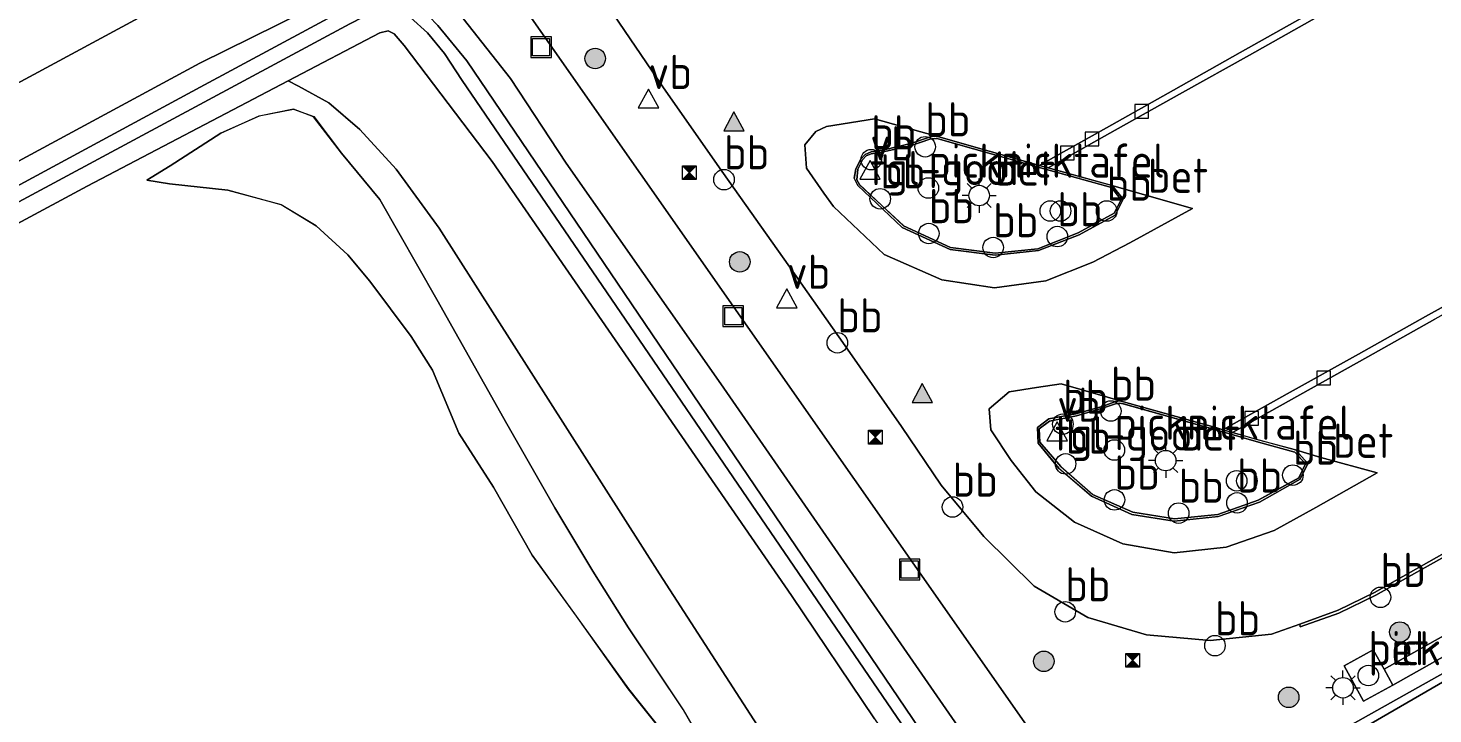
# Model space of a CAD drawing. Extents: x 253736 to 255979, y 477184 to 479215.
# Drawn here: x 254798.5 to 254901.2, y 477880.1 to 477930.2 of the extents above; entities that cross this region are included whole.
import ezdxf
from ezdxf.enums import TextEntityAlignment as Align

# ---------------------------------------------------------------- set-up
doc = ezdxf.new("R2010")
doc.units = 0
for name, color, linetype, lineweight in [('af-bs-rasterhekwerk', 8, 'hekwerk', 18), ('bp-b5-bomenstruiken', 8, 'Continuous', 18), ('bp-b5-grasland', 8, 'Continuous', 18), ('bp-bs-boom', 8, 'Continuous', 18), ('gw-bs-insteekwatergang', 8, 'Continuous', 18), ('gw-bs-kruinlijn', 8, 'Continuous', 18), ('gw-bs-teenlijn', 8, 'Continuous', 18), ('mk-bs-vlakmark', 8, 'Continuous', 18), ('og-b5-water', 8, 'Continuous', 18), ('og-bs-inrichtingselement', 8, 'Continuous', 18), ('og-bs-terreinafscheiding', 8, 'Continuous', 18), ('vh-b5-verh_soort', 8, 'Continuous', 18), ('vh-bs-band', 8, 'Continuous', 18), ('wh-bs-kolk', 8, 'Continuous', 18), ('wh-bs-waterlijn', 8, 'Continuous', 18), ('wm-bs-lichtmast', 8, 'Continuous', 18), ('wm-bs-overig', 8, 'Continuous', 18), ('wm-bs-verkeersbord', 8, 'Continuous', 18)]:
    doc.layers.add(name, color=color, linetype=linetype, lineweight=lineweight)
doc.styles.add('rtw_iso', font='isocp.shx')
doc.linetypes.add('hekwerk', pattern='A,7,-1.5,[1,RTW.shx,S=0.75,R=0,X=0,Y=0],-1.5', length=10)

# ---------------------------------------------------------------- blocks, each defined once
blk = doc.blocks.new('verkeersbord')
for p, q in [((0, 0.75), (-0.75, -0.625)), ((0.75, -0.625), (0, 0.75)), ((-0.75, -0.625), (0.75, -0.625))]:
    blk.add_line(p, q)
blk = doc.blocks.new('dtbattr')
at = {"style": 'rtw_iso'}
blk.add_attdef('TAG', (0.59, 0.87), '', height=2.5, dxfattribs=at)
blk = doc.blocks.new('dtb')
blk.add_circle((0, 0), 0.75)
blk = doc.blocks.new('kolk')
blk.add_lwpolyline([(-0.5, -0.5), (0.5, -0.5), (0.5, 0.5), (-0.5, 0.5)], close=True)
blk = doc.blocks.new('put')
for p, q in [((0.75, 0.75), (-0.75, 0.75)), ((-0.75, 0.75), (-0.75, -0.75)), ((0.75, -0.75), (0.75, 0.75)), ((-0.75, -0.75), (0.75, -0.75))]:
    blk.add_line(p, q)
blk.add_lwpolyline([(-0.625, 0.625), (0.625, 0.625), (0.625, -0.625), (-0.625, -0.625)], close=True)
blk = doc.blocks.new('camera')
h = blk.add_hatch(color=256)
h.paths.add_polyline_path([(0.5, 0.5), (-0.5, 0.5), (0, 0)])
h.paths.add_polyline_path([(0, 0), (-0.5, -0.5), (0.5, -0.5)])
for p, q in [((-0.5, 0.5), (0.5, -0.5)), ((0.5, 0.5), (-0.5, -0.5))]:
    blk.add_line(p, q)
blk.add_lwpolyline([(-0.5, 0.5), (0.5, 0.5), (0.5, -0.5), (-0.5, -0.5)], close=True)
blk = doc.blocks.new('RW1 Buren totaal_ACAD_1_FMEBLOCK73')
at = {"layer": 'bp-b5-bomenstruiken'}
for points in [[(108.23, 40.48, 26.97), (103.87, 48.05, 26.73), (99.88, 54.03, 26.4), (97.28, 58.18, 25.97), (94.49, 62.81, 25.58), (90.99, 68.94, 25.45), (85.87, 78.03, 24.83), (81.68, 85.34, 24.44), (78.88, 88.74, 24.31), (76.85, 91.4, 24.12), (75.37, 91.95, 24.05), (72.87, 91.45, 24.08), (70.06, 90.2, 24.12), (66.36, 87.82, 24.1), (64.64, 86.77, 23.96), (66.31, 86.5, 24.2), (70.57, 86.03, 24.46), (74.48, 84.97, 24.62), (77.04, 83.43, 24.67), (79.35, 81.29, 24.82), (80.97, 79.38, 25.12), (83.98, 75.33, 25.33), (85.54, 72.87, 25.71), (87.46, 68.27, 25.7), (90, 64.32, 25.91), (92.84, 59.35, 26.27), (96.06, 54.89, 26.69), (99.87, 49.57, 26.84), (104.04, 44.33, 26.89)], [(3.3, 55.69, 23.45), (60.29, 86.32, 23.25), (74.98, 94.02, 23.34), (75.74, 93.63, 23.34), (77.96, 92.41, 23.34), (80.22, 90.46, 23.33), (82.88, 87.56, 23.3), (86.04, 83.25, 23.2), (102.15, 57.97, 23.36), (112.11, 42.55, 23.38)]]:
    blk.add_polyline3d(points, dxfattribs=at)
blk = doc.blocks.new('verfsymbol')
for color in [252, 253]:
    blk.add_hatch(color=color).paths.add_polyline_path([(0.75, -0.625), (0, 0.75), (-0.75, -0.625)])
blk.add_lwpolyline([(0.75, -0.625), (0, 0.75), (-0.75, -0.625)], close=True)
blk = doc.blocks.new('boom')
blk.add_hatch(color=256).paths.add_polyline_path([(-0.75, 0, 1), (0.75, 0, 1)])
blk.add_circle((0, 0), 0.75)
blk = doc.blocks.new('prullenbak')
for centre in [(-0.375, 0), (0.375, 0)]:
    blk.add_circle(centre, 0.75)
blk = doc.blocks.new('lantaarnpaal')
for p, q in [((0, 0.75), (0, 1.25)), ((-0.75, 0), (-1.25, 0)), ((-0.88, 0.88), (-0.53, 0.53)), ((0.53, 0.53), (0.88, 0.88)), ((0.75, 0), (1.25, 0)), ((-0.53, -0.53), (-0.88, -0.88)), ((0, -0.75), (0, -1.25)), ((0.53, -0.53), (0.88, -0.88))]:
    blk.add_line(p, q)
blk.add_circle((0, 0), 0.75)
blk = doc.blocks.new('dtbattr-r')
at = {"style": 'rtw_iso'}
blk.add_attdef('TAG', text='', height=2.5, dxfattribs=at).set_placement((0, 0), align=Align.MIDDLE_CENTER)
blk = doc.blocks.new('RW1 Buren totaal_ACAD_1_FMEBLOCK877')
at = {"layer": 'vh-b5-verh_soort'}
for points in [[(-3.58, 4.32, 24.29), (3.23, 2.42, 24.2), (3.68, 2.29, 24.2), (4.39, 2.09, 24.2), (6.31, 1.54, 24.22), (8.98, 0.81, 24.27), (9.89, -0.19, 24.32), (9.34, -1.33, 24.33), (6.36, -3.01, 24.38), (3.35, -4.05, 24.38), (0.12, -4.39, 24.4), (-2.97, -3.91, 24.41), (-5.93, -2.57, 24.46), (-8.31, -0.54, 24.46), (-9.84, 1.31, 24.4), (-9.89, 2.45, 24.37), (-9.05, 3.08, 24.32), (-7.08, 3.44, 24.33), (-5.16, 3.99, 24.29), (-4.23, 4.33, 24.28), (-3.88, 4.39, 24.3)], [(3.16, 2.28, 24.21), (-3.6, 4.17, 24.29), (-3.88, 4.22, 24.3), (-4.17, 4.17, 24.3), (-5.12, 3.85, 24.3), (-7.03, 3.3, 24.33), (-9.01, 2.92, 24.34), (-9.76, 2.36, 24.35), (-9.71, 1.38, 24.39), (-8.18, -0.41, 24.44), (-5.84, -2.45, 24.46), (-2.91, -3.75, 24.41), (0.14, -4.23, 24.42), (3.31, -3.91, 24.39), (6.27, -2.87, 24.38), (9.25, -1.23, 24.33), (9.73, -0.2, 24.32), (8.95, 0.65, 24.31), (6.29, 1.38, 24.24)]]:
    blk.add_polyline3d(points, close=True, dxfattribs=at)
blk = doc.blocks.new('RW1 Buren totaal_ACAD_1_FMEBLOCK878')
at = {"layer": 'vh-b5-verh_soort'}
for points in [[(-3.65, 4.3, 24.28), (3.71, 2.21, 24.2), (4.34, 2.03, 24.19), (9.02, 0.75, 24.26), (9.83, -0.26, 24.27), (9.24, -1.42, 24.29), (6.61, -2.86, 24.28), (3.65, -4.02, 24.33), (0.48, -4.35, 24.37), (-2.83, -3.94, 24.37), (-6.32, -2.34, 24.38), (-9.57, 0.73, 24.41), (-9.83, 1.27, 24.41), (-9.73, 1.97, 24.4), (-9.36, 2.66, 24.37), (-9.04, 3.02, 24.34), (-8.6, 3.21, 24.34), (-7.64, 3.36, 24.32), (-5.7, 3.82, 24.3), (-4.34, 4.27, 24.28), (-4.04, 4.35, 24.31)], [(4.05, 1.95, 24.18), (-3.69, 4.15, 24.28), (-4, 4.18, 24.3), (-4.31, 4.13, 24.29), (-5.66, 3.67, 24.29), (-7.61, 3.23, 24.32), (-8.59, 3.06, 24.35), (-8.97, 2.9, 24.35), (-9.24, 2.61, 24.37), (-9.58, 1.93, 24.39), (-9.65, 1.16, 24.42), (-9.46, 0.8, 24.39), (-6.22, -2.21, 24.39), (-2.79, -3.79, 24.37), (0.48, -4.2, 24.38), (3.6, -3.89, 24.33), (6.53, -2.71, 24.31), (9.17, -1.28, 24.3), (9.69, -0.3, 24.26), (8.98, 0.59, 24.26)]]:
    blk.add_polyline3d(points, close=True, dxfattribs=at)
blk = doc.blocks.new('Deel_d28hz')
at = {"layer": 'af-bs-rasterhekwerk'}
for points in [[(254827.607, 477941.922, 23.615), (254874.561, 477874.863, 24.501)], [(254876.984, 477871.416, 24.513), (254878.122, 477869.658, 24.605), (254921.105, 477893.756, 24.639), (254973.434, 477923.006, 24.631)]]:
    blk.add_polyline3d(points, dxfattribs=at)
at = {"layer": 'bp-b5-bomenstruiken'}
for points in [[(254789.402, 477940.641, 23.452), (254802.21, 477944.741, 23.44), (254814.911, 477947.821, 23.398), (254822.645, 477949.277, 23.347), (254827.607, 477941.922, 23.615), (254823.509, 477939.321, 23.272), (254808.423, 477931.949, 23.278), (254787.168, 477920.508, 23.287)], [(254846.553, 477876.655, 26.89), (254842.375, 477881.893, 26.839), (254838.574, 477887.22, 26.692), (254835.345, 477891.68, 26.275), (254832.513, 477896.644, 25.906), (254829.971, 477900.594, 25.702), (254828.046, 477905.2, 25.711), (254826.492, 477907.653, 25.33), (254823.482, 477911.702, 25.123), (254821.864, 477913.619, 24.823), (254819.547, 477915.752, 24.67), (254816.991, 477917.293, 24.619), (254813.082, 477918.354, 24.457), (254808.817, 477918.827, 24.196), (254807.15, 477919.093, 23.959), (254808.866, 477920.146, 24.103), (254812.569, 477922.527, 24.118), (254815.38, 477923.779, 24.085), (254817.879, 477924.279, 24.049), (254819.362, 477923.73, 24.118), (254821.394, 477921.069, 24.307), (254824.193, 477917.667, 24.436), (254828.382, 477910.359, 24.829), (254833.501, 477901.269, 25.45), (254837, 477895.131, 25.585), (254839.786, 477890.504, 25.969), (254842.39, 477886.352, 26.401), (254846.383, 477880.374, 26.728), (254850.744, 477872.806, 26.965)], [(254854.623, 477874.876, 23.377), (254844.663, 477890.297, 23.359), (254828.546, 477915.574, 23.2), (254825.392, 477919.886, 23.302), (254822.73, 477922.783, 23.329), (254820.47, 477924.74, 23.341), (254818.246, 477925.954, 23.338), (254817.49, 477926.344, 23.344), (254824.193, 477929.856, 23.38), (254824.81, 477929.992, 23.38), (254825.246, 477929.796, 23.383), (254825.976, 477928.94, 23.383), (254832.413, 477920.45, 23.431), (254854.309, 477888.715, 23.65), (254860.374, 477879.707, 23.863)]]:
    blk.add_polyline3d(points, dxfattribs=at)
at = {"layer": 'bp-b5-grasland'}
for points in [[(254840.856, 477931.865, 24.168), (254844.957, 477925.834, 24.282), (254849.344, 477919.574, 24.35), (254854.059, 477912.886, 24.447), (254858.245, 477906.975, 24.507), (254862.362, 477901.082, 24.492), (254865.263, 477896.793, 24.576), (254868.385, 477893.035, 24.585), (254872.057, 477889.401, 24.567), (254875.991, 477887.105, 24.565), (254880.284, 477885.851, 24.538), (254884.928, 477885.42, 24.521), (254889.421, 477885.892, 24.498), (254891.476, 477886.631, 24.491), (254891.521, 477886.426, 24.563), (254894.346, 477887.434, 24.619), (254897.058, 477888.757, 24.627), (254902.653, 477891.895, 24.602)], [(254902.787, 477886.211, 24.571), (254897.659, 477883.339, 24.655), (254896.858, 477884.747, 24.664), (254894.725, 477883.589, 24.66), (254896.144, 477880.991, 24.637), (254898.278, 477882.166, 24.613), (254927.669, 477898.71, 24.529)], [(254921.105, 477893.756, 24.639), (254878.122, 477869.658, 24.605)], [(254874.561, 477874.863, 24.501), (254827.607, 477941.922, 23.615), (254822.645, 477949.277, 23.347), (254814.911, 477947.821, 23.398), (254802.21, 477944.741, 23.44), (254789.402, 477940.641, 23.452)], [(254878.122, 477869.658, 24.605), (254921.105, 477893.756, 24.639), (254973.434, 477923.006, 24.631), (254973.558, 477922.825, 24.564), (254948.19, 477908.648, 24.503), (254921.674, 477893.481, 24.495), (254903.028, 477883.02, 24.485), (254880.656, 477870.086, 24.266)], [(254866.469, 477879.179, 24.262), (254849.153, 477904.195, 24.053), (254837.831, 477920.32, 23.777), (254833.748, 477926.527, 23.712), (254828.943, 477932.655, 23.695), (254826.506, 477934.153, 23.526), (254823.83, 477934.357, 23.3), (254822.911, 477933.854, 23.206), (254818.652, 477931.385, 23.203), (254811.028, 477927.642, 23.224), (254752.507, 477896.042, 23.218)], [(254787.168, 477920.508, 23.287), (254808.423, 477931.949, 23.278), (254823.509, 477939.321, 23.272), (254827.607, 477941.922, 23.615), (254874.561, 477874.863, 24.501)], [(254860.374, 477879.707, 23.863), (254854.309, 477888.715, 23.65), (254832.413, 477920.45, 23.431), (254825.976, 477928.94, 23.383), (254825.246, 477929.796, 23.383), (254824.81, 477929.992, 23.38), (254824.193, 477929.856, 23.38), (254817.49, 477926.344, 23.344), (254802.802, 477918.649, 23.245), (254745.814, 477888.017, 23.449)], [(254771.937, 477903.62, 22.294), (254822.015, 477930.51, 22.585), (254823.008, 477931.024, 22.585), (254824.077, 477931.435, 22.585), (254825.214, 477931.573, 22.585), (254826.447, 477930.99, 22.585), (254827.692, 477929.867, 22.585), (254828.94, 477928.34, 22.585), (254830.23, 477926.384, 22.585), (254863.365, 477877.879, 22.828)], [(254867.169, 477873.84, 22.885), (254830.554, 477927.805, 22.564), (254828.45, 477930.394, 22.564), (254827.12, 477931.755, 22.564), (254825.763, 477932.404, 22.564), (254824.459, 477932.689, 22.564), (254823.294, 477932.322, 22.564), (254822.028, 477931.779, 22.564), (254811.049, 477925.881, 22.564), (254750.946, 477893.392, 22.315)], [(254752.507, 477896.042, 23.218), (254811.028, 477927.642, 23.224), (254818.652, 477931.385, 23.203), (254822.911, 477933.854, 23.206), (254823.83, 477934.357, 23.3), (254826.506, 477934.153, 23.526), (254828.943, 477932.655, 23.695), (254833.748, 477926.527, 23.712), (254837.831, 477920.32, 23.777), (254849.153, 477904.195, 24.053), (254866.469, 477879.179, 24.262)], [(254880.656, 477870.086, 24.266), (254903.028, 477883.02, 24.485), (254921.674, 477893.481, 24.495), (254948.19, 477908.648, 24.503), (254973.558, 477922.825, 24.564), (254976.558, 477918.431, 27.729), (254965.21, 477912.311, 27.727), (254948.69, 477903.309, 27.751), (254925.126, 477890.473, 27.771), (254909.025, 477881.686, 27.747), (254893.07, 477873.032, 27.755)]]:
    blk.add_polyline3d(points, dxfattribs=at)
at = {"layer": 'gw-bs-insteekwatergang'}
for points in [[(254823.83, 477934.357, 23.3), (254822.911, 477933.854, 23.206), (254818.652, 477931.385, 23.203), (254811.028, 477927.642, 23.224), (254752.507, 477896.042, 23.218), (254640.574, 477835.395, 23.17), (254619.478, 477823.417, 23.197), (254610.047, 477818.005, 23.182), (254605.282, 477814.884, 23.191), (254604.33, 477813.834, 23.209), (254603.309, 477812.505, 23.23), (254602.87, 477811.488, 23.227), (254602.514, 477810.276, 23.245), (254602.521, 477809.114, 23.251), (254602.513, 477807.577, 23.164)], [(254823.83, 477934.357, 23.3), (254826.506, 477934.153, 23.526), (254828.943, 477932.655, 23.695), (254833.748, 477926.527, 23.712), (254837.831, 477920.32, 23.777), (254849.153, 477904.195, 24.053), (254866.469, 477879.179, 24.262), (254872.023, 477870.689, 24.296), (254875.426, 477865.364, 24.081), (254877.089, 477864.087, 23.991), (254879.107, 477863.542, 23.99), (254880.922, 477863.06, 23.798), (254881.984, 477862.084, 23.673), (254882.171, 477860.722, 23.608), (254881.49, 477859.588, 23.745), (254879.627, 477859.189, 23.763), (254876.832, 477859.516, 23.921)], [(254745.814, 477888.017, 23.449), (254802.802, 477918.649, 23.245), (254817.49, 477926.344, 23.344), (254824.193, 477929.856, 23.38), (254824.81, 477929.992, 23.38), (254825.246, 477929.796, 23.383), (254825.976, 477928.94, 23.383), (254832.413, 477920.45, 23.431), (254854.309, 477888.715, 23.65), (254860.374, 477879.707, 23.863), (254868.588, 477867.669, 23.971), (254871.116, 477863.964, 23.971), (254871.955, 477862.892, 23.98), (254872.853, 477862.018, 23.986), (254874.112, 477860.944, 23.953), (254875.197, 477860.067, 23.944), (254876.215, 477859.64, 23.944), (254876.832, 477859.516, 23.921)]]:
    blk.add_polyline3d(points, dxfattribs=at)
at = {"layer": 'gw-bs-kruinlijn'}
blk.add_polyline3d([(254807.15, 477919.093, 23.959), (254808.866, 477920.146, 24.103), (254812.569, 477922.527, 24.118), (254815.38, 477923.779, 24.085), (254817.879, 477924.279, 24.049), (254819.362, 477923.73, 24.118), (254821.394, 477921.069, 24.307), (254824.193, 477917.667, 24.436), (254828.382, 477910.359, 24.829), (254833.501, 477901.269, 25.45), (254837, 477895.131, 25.585), (254839.786, 477890.504, 25.969), (254842.39, 477886.352, 26.401), (254846.383, 477880.374, 26.728), (254850.744, 477872.806, 26.965)], dxfattribs=at)
at = {"layer": 'gw-bs-teenlijn'}
for points in [[(254817.49, 477926.344, 23.344), (254818.246, 477925.954, 23.338), (254820.47, 477924.74, 23.341), (254822.73, 477922.783, 23.329), (254825.392, 477919.886, 23.302), (254828.546, 477915.574, 23.2), (254844.663, 477890.297, 23.359), (254854.623, 477874.876, 23.377), (254864.162, 477859.993, 23.683), (254866.242, 477857.069, 23.758), (254868.408, 477853.442, 23.812), (254868.646, 477852.349, 23.869), (254868.346, 477851.335, 23.923), (254866.424, 477849.81, 23.944), (254860.845, 477846.328, 23.953), (254828.793, 477828.664, 23.86), (254803.765, 477814.87, 23.695), (254776.307, 477799.217, 23.668)], [(254846.553, 477876.655, 26.89), (254842.375, 477881.893, 26.839), (254838.574, 477887.22, 26.692), (254835.345, 477891.68, 26.275), (254832.513, 477896.644, 25.906), (254829.971, 477900.594, 25.702), (254828.046, 477905.2, 25.711), (254826.492, 477907.653, 25.33), (254823.482, 477911.702, 25.123), (254821.864, 477913.619, 24.823), (254819.547, 477915.752, 24.67), (254816.991, 477917.293, 24.619), (254813.082, 477918.354, 24.457), (254808.817, 477918.827, 24.196), (254807.15, 477919.093, 23.959)], [(254948.19, 477908.648, 24.503), (254921.674, 477893.481, 24.495), (254903.028, 477883.02, 24.485), (254880.656, 477870.086, 24.266), (254880.698, 477869.078, 24.206), (254881.313, 477866.843, 24.082), (254882.375, 477864.041, 23.865), (254884.193, 477861.131, 23.658), (254886.467, 477860.566, 23.689), (254890.015, 477862.382, 23.756), (254903.573, 477869.595, 23.732), (254918.639, 477877.954, 23.601), (254933.582, 477886.258, 23.607), (254948.931, 477894.799, 23.785), (254964.045, 477903.309, 24.094), (254979.094, 477911.528, 24.215), (254980.685, 477912.385, 24.217)]]:
    blk.add_polyline3d(points, dxfattribs=at)
at = {"layer": 'og-b5-water'}
for points in [[(254863.365, 477877.879, 22.828), (254830.23, 477926.384, 22.585), (254828.94, 477928.34, 22.585), (254827.692, 477929.867, 22.585), (254826.447, 477930.99, 22.585), (254825.214, 477931.573, 22.585), (254824.077, 477931.435, 22.585), (254823.008, 477931.024, 22.585), (254822.015, 477930.51, 22.585), (254771.937, 477903.62, 22.294)], [(254750.946, 477893.392, 22.315), (254811.049, 477925.881, 22.564), (254822.028, 477931.779, 22.564), (254823.294, 477932.322, 22.564), (254824.459, 477932.689, 22.564), (254825.763, 477932.404, 22.564), (254827.12, 477931.755, 22.564), (254828.45, 477930.394, 22.564), (254830.554, 477927.805, 22.564), (254867.169, 477873.84, 22.885)]]:
    blk.add_polyline3d(points, dxfattribs=at)
at = {"layer": 'og-bs-terreinafscheiding'}
for points in [[(254931.601, 477953.317, 24.241), (254930.523, 477952.713, 24.197), (254926.708, 477950.575, 24.193), (254921.761, 477947.803, 24.188), (254916.822, 477945.035, 24.184), (254914.212, 477943.573, 24.181), (254911.868, 477942.264, 24.182), (254906.882, 477939.481, 24.183), (254901.971, 477936.739, 24.185), (254897.464, 477934.223, 24.186), (254897.01, 477933.968, 24.186), (254892.11, 477931.215, 24.182), (254887.133, 477928.418, 24.177), (254882.253, 477925.677, 24.173), (254877.339, 477922.916, 24.169), (254873.602, 477920.816, 24.166), (254872.44, 477920.163, 24.198)], [(254932.275, 477953.125, 24.241), (254930.811, 477952.305, 24.192), (254927.382, 477950.385, 24.192), (254922.433, 477947.614, 24.191), (254917.493, 477944.848, 24.191), (254914.48, 477943.161, 24.191), (254912.538, 477942.074, 24.189), (254907.557, 477939.287, 24.184), (254902.655, 477936.544, 24.18), (254897.78, 477933.816, 24.175), (254897.701, 477933.772, 24.175), (254892.792, 477931.023, 24.176), (254887.8, 477928.228, 24.178), (254882.911, 477925.491, 24.179), (254877.979, 477922.73, 24.18), (254873.904, 477920.448, 24.181), (254873.074, 477919.983, 24.192)], [(254827.607, 477941.922, 23.615), (254823.509, 477939.321, 23.272), (254808.423, 477931.949, 23.278), (254787.168, 477920.508, 23.287), (254760.463, 477907.545, 23.356), (254736.279, 477895.081, 23.332), (254711.297, 477882.564, 23.293), (254687.39, 477869.664, 23.323), (254659.578, 477854.413, 23.287), (254636.207, 477840.905, 23.245), (254625.645, 477834.628, 23.242), (254610.268, 477827.197, 23.236), (254609.628, 477827.083, 23.236), (254608.286, 477827.329, 23.254), (254607.546, 477827.468, 23.281), (254606.834, 477827.697, 23.305), (254606.235, 477828.188, 23.362), (254605.716, 477828.788, 23.371), (254605.172, 477829.928, 23.371)], [(254833.462, 477942.501, 23.939), (254836.587, 477937.935, 24.017), (254840.856, 477931.865, 24.168), (254844.957, 477925.834, 24.282), (254849.344, 477919.574, 24.35), (254854.059, 477912.886, 24.447), (254858.245, 477906.975, 24.507), (254862.362, 477901.082, 24.492), (254865.263, 477896.793, 24.576), (254868.385, 477893.035, 24.585), (254872.057, 477889.401, 24.567), (254875.991, 477887.105, 24.565), (254880.284, 477885.851, 24.538), (254884.928, 477885.42, 24.521), (254889.421, 477885.892, 24.498), (254891.476, 477886.631, 24.491), (254891.521, 477886.426, 24.563), (254894.346, 477887.434, 24.619), (254897.058, 477888.757, 24.627), (254902.653, 477891.895, 24.602)], [(254945.168, 477934.006, 24.222), (254944.126, 477933.423, 24.194), (254940.271, 477931.266, 24.194), (254935.348, 477928.511, 24.194), (254930.422, 477925.755, 24.195), (254925.445, 477922.969, 24.195), (254925.014, 477922.728, 24.195), (254920.497, 477920.2, 24.198), (254915.548, 477917.431, 24.202), (254910.621, 477914.675, 24.205), (254905.688, 477911.914, 24.208), (254903.18, 477910.511, 24.21), (254900.69, 477909.122, 24.209), (254895.767, 477906.374, 24.207), (254890.771, 477903.585, 24.204), (254885.861, 477900.845, 24.202)], [(254945.833, 477933.819, 24.23), (254944.359, 477932.994, 24.188), (254940.942, 477931.078, 24.19), (254936.024, 477928.32, 24.193), (254931.106, 477925.562, 24.196), (254926.135, 477922.775, 24.199), (254925.276, 477922.293, 24.199), (254921.187, 477920.007, 24.202), (254916.235, 477917.239, 24.206), (254911.305, 477914.482, 24.211), (254906.366, 477911.721, 24.215), (254903.411, 477910.069, 24.217), (254901.371, 477908.927, 24.215), (254896.459, 477906.176, 24.209), (254891.478, 477903.386, 24.204), (254886.573, 477900.64, 24.198)], [(254865.081, 477922.251, 24.276), (254863.762, 477922.613, 24.316), (254860.384, 477923.564, 24.361), (254856.863, 477923.007, 24.393), (254856.083, 477922.653, 24.401), (254855.273, 477921.666, 24.389), (254855.414, 477919.975, 24.427), (254856.682, 477918.132, 24.44), (254857.393, 477917.159, 24.428), (254861.094, 477913.66, 24.45), (254865.316, 477911.801, 24.418), (254869.149, 477911.22, 24.425), (254872.904, 477911.728, 24.394), (254876.358, 477913.082, 24.36), (254879.046, 477914.499, 24.345), (254883.626, 477917.018, 24.363), (254877.75, 477918.706, 24.256)], [(254898.278, 477882.166, 24.613), (254927.669, 477898.71, 24.529), (254971.601, 477923.344, 24.565), (254972.76, 477923.994, 24.564)], [(254865.081, 477922.251, 24.276), (254864.699, 477922.307, 24.313), (254864.393, 477922.228, 24.285), (254863.032, 477921.776, 24.295), (254861.096, 477921.309, 24.319), (254860.137, 477921.169, 24.337), (254859.693, 477920.971, 24.344), (254859.372, 477920.612, 24.366), (254859.006, 477919.923, 24.397), (254858.904, 477919.219, 24.405), (254859.166, 477918.684, 24.411), (254862.41, 477915.617, 24.382), (254865.904, 477914.017, 24.368), (254869.211, 477913.601, 24.37), (254872.385, 477913.939, 24.325), (254875.344, 477915.097, 24.285), (254877.976, 477916.531, 24.289), (254878.564, 477917.694, 24.271), (254877.75, 477918.706, 24.256)], [(254872.44, 477920.163, 24.198), (254865.081, 477922.251, 24.276)], [(254872.44, 477920.163, 24.198), (254873.074, 477919.983, 24.192)], [(254877.75, 477918.706, 24.256), (254873.074, 477919.983, 24.192)], [(254878.601, 477902.877, 24.293), (254877.409, 477903.226, 24.317), (254874.028, 477904.192, 24.37), (254872.238, 477903.925, 24.396), (254870.238, 477903.606, 24.429), (254868.755, 477902.37, 24.454), (254868.9, 477900.831, 24.471), (254870.374, 477898.581, 24.457), (254872.188, 477896.308, 24.491), (254875.007, 477894.087, 24.499), (254878.539, 477892.507, 24.478), (254882.297, 477891.842, 24.451), (254886.101, 477892.249, 24.428), (254889.611, 477893.484, 24.417), (254892.654, 477895.159, 24.403), (254897.15, 477897.684, 24.383), (254893.022, 477898.803, 24.327), (254891.161, 477899.366, 24.275)], [(254878.601, 477902.877, 24.293), (254878.304, 477902.942, 24.296), (254877.946, 477902.884, 24.284), (254877.02, 477902.549, 24.293), (254875.101, 477901.998, 24.327), (254873.134, 477901.637, 24.319), (254872.295, 477901.001, 24.367), (254872.339, 477899.867, 24.397), (254873.873, 477898.019, 24.46), (254876.251, 477895.985, 24.457), (254879.21, 477894.649, 24.406), (254882.305, 477894.166, 24.404), (254885.526, 477894.507, 24.382), (254888.539, 477895.546, 24.382), (254891.523, 477897.22, 24.325), (254892.066, 477898.365, 24.32), (254891.161, 477899.366, 24.275)], [(254885.861, 477900.845, 24.202), (254885.411, 477900.974, 24.196), (254878.601, 477902.877, 24.293)], [(254885.861, 477900.845, 24.202), (254886.573, 477900.64, 24.198)], [(254891.161, 477899.366, 24.275), (254888.492, 477900.089, 24.216), (254886.573, 477900.64, 24.198)], [(254897.659, 477883.339, 24.655), (254902.787, 477886.211, 24.571), (254909.246, 477889.901, 24.532), (254909.155, 477890, 24.534), (254902.653, 477891.895, 24.602)], [(254898.278, 477882.166, 24.613), (254896.144, 477880.991, 24.637), (254894.725, 477883.589, 24.66), (254896.858, 477884.747, 24.664), (254897.659, 477883.339, 24.655)], [(254898.278, 477882.166, 24.613), (254897.659, 477883.339, 24.655)]]:
    blk.add_polyline3d(points, dxfattribs=at)
at = {"layer": 'vh-b5-verh_soort'}
for points in [[(254892.11, 477931.215, 24.182), (254887.133, 477928.418, 24.177), (254882.253, 477925.677, 24.173), (254877.339, 477922.916, 24.169), (254873.602, 477920.816, 24.166), (254872.44, 477920.163, 24.198), (254865.081, 477922.251, 24.276), (254863.762, 477922.613, 24.316), (254860.384, 477923.564, 24.361), (254856.863, 477923.007, 24.393), (254856.083, 477922.653, 24.401), (254855.273, 477921.666, 24.389), (254855.414, 477919.975, 24.427), (254856.682, 477918.132, 24.44), (254857.393, 477917.159, 24.428), (254861.094, 477913.66, 24.45), (254865.316, 477911.801, 24.418), (254869.149, 477911.22, 24.425), (254872.904, 477911.728, 24.394), (254876.358, 477913.082, 24.36), (254879.046, 477914.499, 24.345), (254883.626, 477917.018, 24.363), (254877.75, 477918.706, 24.256), (254873.074, 477919.983, 24.192), (254873.904, 477920.448, 24.181), (254877.979, 477922.73, 24.18), (254882.911, 477925.491, 24.179), (254887.8, 477928.228, 24.178), (254892.792, 477931.023, 24.176)], [(254903.18, 477910.511, 24.21), (254900.69, 477909.122, 24.209), (254895.767, 477906.374, 24.207), (254890.771, 477903.585, 24.204), (254885.861, 477900.845, 24.202), (254885.411, 477900.974, 24.196), (254878.601, 477902.877, 24.293), (254877.409, 477903.226, 24.317), (254874.028, 477904.192, 24.37), (254872.238, 477903.925, 24.396), (254870.238, 477903.606, 24.429), (254868.755, 477902.37, 24.454), (254868.9, 477900.831, 24.471), (254870.374, 477898.581, 24.457), (254872.188, 477896.308, 24.491), (254875.007, 477894.087, 24.499), (254878.539, 477892.507, 24.478), (254882.297, 477891.842, 24.451), (254886.101, 477892.249, 24.428), (254889.611, 477893.484, 24.417), (254892.654, 477895.159, 24.403), (254897.15, 477897.684, 24.383), (254893.022, 477898.803, 24.327), (254891.161, 477899.366, 24.275), (254888.492, 477900.089, 24.216), (254886.573, 477900.64, 24.198), (254891.478, 477903.386, 24.204), (254896.459, 477906.176, 24.209), (254901.371, 477908.927, 24.215)], [(254903.953, 477892.882, 24.471), (254896.959, 477888.933, 24.504), (254894.294, 477887.641, 24.502), (254891.476, 477886.631, 24.491), (254889.421, 477885.892, 24.498), (254884.928, 477885.42, 24.521), (254880.284, 477885.851, 24.538), (254875.991, 477887.105, 24.565), (254872.057, 477889.401, 24.567), (254868.385, 477893.035, 24.585), (254865.263, 477896.793, 24.576), (254862.362, 477901.082, 24.492), (254858.245, 477906.975, 24.507), (254854.059, 477912.886, 24.447), (254849.344, 477919.574, 24.35), (254844.957, 477925.834, 24.282), (254840.856, 477931.865, 24.168)], [(254902.655, 477936.544, 24.18), (254897.78, 477933.816, 24.175), (254897.701, 477933.772, 24.175), (254892.792, 477931.023, 24.176), (254887.8, 477928.228, 24.178), (254882.911, 477925.491, 24.179), (254877.979, 477922.73, 24.18), (254873.904, 477920.448, 24.181), (254873.074, 477919.983, 24.192), (254872.44, 477920.163, 24.198), (254873.602, 477920.816, 24.166), (254877.339, 477922.916, 24.169), (254882.253, 477925.677, 24.173), (254887.133, 477928.418, 24.177), (254892.11, 477931.215, 24.182), (254897.01, 477933.968, 24.186), (254897.464, 477934.223, 24.186), (254901.971, 477936.739, 24.185)], [(254901.371, 477908.927, 24.215), (254896.459, 477906.176, 24.209), (254891.478, 477903.386, 24.204), (254886.573, 477900.64, 24.198), (254885.861, 477900.845, 24.202), (254890.771, 477903.585, 24.204), (254895.767, 477906.374, 24.207), (254900.69, 477909.122, 24.209), (254903.18, 477910.511, 24.21)], [(254902.653, 477891.895, 24.602), (254897.058, 477888.757, 24.627), (254894.346, 477887.434, 24.619), (254891.521, 477886.426, 24.563), (254891.476, 477886.631, 24.491), (254894.294, 477887.641, 24.502), (254896.959, 477888.933, 24.504), (254903.953, 477892.882, 24.471)]]:
    blk.add_polyline3d(points, dxfattribs=at)
for points in [[(254972.76, 477923.994, 24.564), (254971.601, 477923.344, 24.565), (254927.669, 477898.71, 24.529), (254898.278, 477882.166, 24.613), (254897.659, 477883.339, 24.655), (254902.787, 477886.211, 24.571), (254909.246, 477889.901, 24.532), (254909.155, 477890, 24.534), (254902.653, 477891.895, 24.602), (254904.073, 477892.665, 24.613), (254904.378, 477892.778, 24.606), (254904.659, 477892.761, 24.602), (254910.732, 477891.18, 24.512), (254911.138, 477891.088, 24.523), (254911.635, 477891.23, 24.499), (254912.074, 477891.434, 24.495), (254927.04, 477899.841, 24.497), (254970.958, 477924.457, 24.529), (254972.033, 477925.059, 24.529)], [(254865.081, 477922.251, 24.276), (254864.699, 477922.307, 24.313), (254864.393, 477922.228, 24.285), (254863.032, 477921.776, 24.295), (254861.096, 477921.309, 24.319), (254860.137, 477921.169, 24.337), (254859.693, 477920.971, 24.344), (254859.372, 477920.612, 24.366), (254859.006, 477919.923, 24.397), (254858.904, 477919.219, 24.405), (254859.166, 477918.684, 24.411), (254862.41, 477915.617, 24.382), (254865.904, 477914.017, 24.368), (254869.211, 477913.601, 24.37), (254872.385, 477913.939, 24.325), (254875.344, 477915.097, 24.285), (254877.976, 477916.531, 24.289), (254878.564, 477917.694, 24.271), (254877.75, 477918.706, 24.256), (254883.626, 477917.018, 24.363), (254879.046, 477914.499, 24.345), (254876.358, 477913.082, 24.36), (254872.904, 477911.728, 24.394), (254869.149, 477911.22, 24.425), (254865.316, 477911.801, 24.418), (254861.094, 477913.66, 24.45), (254857.393, 477917.159, 24.428), (254856.682, 477918.132, 24.44), (254855.414, 477919.975, 24.427), (254855.273, 477921.666, 24.389), (254856.083, 477922.653, 24.401), (254856.863, 477923.007, 24.393), (254860.384, 477923.564, 24.361), (254863.762, 477922.613, 24.316)], [(254872.781, 477919.904, 24.183), (254877.716, 477918.543, 24.259), (254878.422, 477917.655, 24.26), (254877.908, 477916.677, 24.303), (254875.267, 477915.239, 24.309), (254872.337, 477914.066, 24.333), (254869.21, 477913.759, 24.381), (254865.939, 477914.167, 24.369), (254862.511, 477915.745, 24.388), (254859.271, 477918.758, 24.392), (254859.089, 477919.119, 24.422), (254859.151, 477919.879, 24.387), (254859.491, 477920.569, 24.368), (254859.759, 477920.854, 24.353), (254860.147, 477921.015, 24.349), (254861.124, 477921.18, 24.322), (254863.078, 477921.622, 24.287), (254864.421, 477922.081, 24.29), (254864.735, 477922.138, 24.296), (254865.044, 477922.107, 24.282)], [(254878.601, 477902.877, 24.293), (254878.304, 477902.942, 24.296), (254877.946, 477902.884, 24.284), (254877.02, 477902.549, 24.293), (254875.101, 477901.998, 24.327), (254873.134, 477901.637, 24.319), (254872.295, 477901.001, 24.367), (254872.339, 477899.867, 24.397), (254873.873, 477898.019, 24.46), (254876.251, 477895.985, 24.457), (254879.21, 477894.649, 24.406), (254882.305, 477894.166, 24.404), (254885.526, 477894.507, 24.382), (254888.539, 477895.546, 24.382), (254891.523, 477897.22, 24.325), (254892.066, 477898.365, 24.32), (254891.161, 477899.366, 24.275), (254893.022, 477898.803, 24.327), (254897.15, 477897.684, 24.383), (254892.654, 477895.159, 24.403), (254889.611, 477893.484, 24.417), (254886.101, 477892.249, 24.428), (254882.297, 477891.842, 24.451), (254878.539, 477892.507, 24.478), (254875.007, 477894.087, 24.499), (254872.188, 477896.308, 24.491), (254870.374, 477898.581, 24.457), (254868.9, 477900.831, 24.471), (254868.755, 477902.37, 24.454), (254870.238, 477903.606, 24.429), (254872.238, 477903.925, 24.396), (254874.028, 477904.192, 24.37), (254877.409, 477903.226, 24.317)], [(254885.342, 477900.836, 24.211), (254888.471, 477899.933, 24.241), (254891.129, 477899.2, 24.305), (254891.913, 477898.35, 24.323), (254891.427, 477897.329, 24.33), (254888.447, 477895.687, 24.379), (254885.491, 477894.647, 24.386), (254882.319, 477894.326, 24.416), (254879.272, 477894.806, 24.409), (254876.336, 477896.109, 24.456), (254873.998, 477898.144, 24.44), (254872.472, 477899.937, 24.387), (254872.421, 477900.918, 24.353), (254873.169, 477901.477, 24.337), (254875.149, 477901.85, 24.334), (254877.059, 477902.406, 24.304), (254878.011, 477902.723, 24.301), (254878.296, 477902.773, 24.299), (254878.579, 477902.726, 24.287)], [(254897.659, 477883.339, 24.655), (254898.278, 477882.166, 24.613), (254896.144, 477880.991, 24.637), (254894.725, 477883.589, 24.66), (254896.858, 477884.747, 24.664)]]:
    blk.add_polyline3d(points, close=True, dxfattribs=at)
at = {"layer": 'vh-bs-band'}
for points in [[(254891.476, 477886.631, 24.491), (254894.294, 477887.641, 24.502), (254896.959, 477888.933, 24.504), (254903.953, 477892.882, 24.471), (254904.34, 477893.002, 24.459), (254904.739, 477892.954, 24.459), (254911.135, 477891.312, 24.377), (254911.57, 477891.402, 24.376), (254926.972, 477900.061, 24.365), (254970.889, 477924.681, 24.396), (254971.903, 477925.249, 24.396)], [(254872.781, 477919.904, 24.183), (254865.044, 477922.107, 24.282), (254864.735, 477922.138, 24.296), (254864.421, 477922.081, 24.29), (254863.078, 477921.622, 24.287), (254861.124, 477921.18, 24.322), (254860.147, 477921.015, 24.349), (254859.759, 477920.854, 24.353), (254859.491, 477920.569, 24.368), (254859.151, 477919.879, 24.387), (254859.089, 477919.119, 24.422), (254859.271, 477918.758, 24.392), (254862.511, 477915.745, 24.388), (254865.939, 477914.167, 24.369), (254869.21, 477913.759, 24.381), (254872.337, 477914.066, 24.333), (254875.267, 477915.239, 24.309), (254877.908, 477916.677, 24.303), (254878.422, 477917.655, 24.26), (254877.716, 477918.543, 24.259), (254872.781, 477919.904, 24.183)], [(254885.342, 477900.836, 24.211), (254878.579, 477902.726, 24.287), (254878.296, 477902.773, 24.299), (254878.011, 477902.723, 24.301), (254877.059, 477902.406, 24.304), (254875.149, 477901.85, 24.334), (254873.169, 477901.477, 24.337), (254872.421, 477900.918, 24.353), (254872.472, 477899.937, 24.387), (254873.998, 477898.144, 24.44), (254876.336, 477896.109, 24.456), (254879.272, 477894.806, 24.409), (254882.319, 477894.326, 24.416), (254885.491, 477894.647, 24.386), (254888.447, 477895.687, 24.379), (254891.427, 477897.329, 24.33), (254891.913, 477898.35, 24.323), (254891.129, 477899.2, 24.305), (254888.471, 477899.933, 24.241), (254885.342, 477900.836, 24.211)]]:
    blk.add_polyline3d(points, dxfattribs=at)
at = {"layer": 'wh-bs-waterlijn'}
for points in [[(254750.946, 477893.392, 22.315), (254811.049, 477925.881, 22.564), (254822.028, 477931.779, 22.564), (254823.294, 477932.322, 22.564), (254824.459, 477932.689, 22.564), (254825.763, 477932.404, 22.564), (254827.12, 477931.755, 22.564), (254828.45, 477930.394, 22.564), (254830.554, 477927.805, 22.564), (254867.169, 477873.84, 22.885), (254871.495, 477867.199, 22.882), (254873.588, 477864.47, 22.825), (254874.994, 477863.116, 22.816), (254875.861, 477862.478, 22.813), (254877.199, 477861.911, 22.813), (254878.642, 477861.674, 22.813), (254879.505, 477861.808, 22.807), (254880.552, 477861.961, 22.807), (254881.205, 477861.901, 22.801)], [(254771.937, 477903.62, 22.294), (254822.015, 477930.51, 22.585), (254823.008, 477931.024, 22.585), (254824.077, 477931.435, 22.585), (254825.214, 477931.573, 22.585), (254826.447, 477930.99, 22.585), (254827.692, 477929.867, 22.585), (254828.94, 477928.34, 22.585), (254830.23, 477926.384, 22.585), (254863.365, 477877.879, 22.828), (254870.632, 477867.027, 22.861), (254872.387, 477864.451, 22.861), (254873.306, 477863.215, 22.855), (254874.289, 477862.232, 22.852), (254875.77, 477861.209, 22.852), (254876.973, 477860.738, 22.852), (254878.751, 477860.461, 22.852), (254880.352, 477860.798, 22.873), (254881.29, 477861.095, 22.861), (254881.205, 477861.901, 22.801)]]:
    blk.add_polyline3d(points, dxfattribs=at)
at = {"layer": 'bp-b5-bomenstruiken'}
blk.add_blockref('RW1 Buren totaal_ACAD_1_FMEBLOCK73', (254742.5095, 477832.3255), dxfattribs=at)
at = {"layer": 'bp-bs-boom'}
for p in [(254839.952, 477927.981, 24.024), (254850.525, 477913.112, 24.291), (254898.799, 477886.048, 24.645), (254872.762, 477883.911, 24.417), (254890.672, 477881.279, 24.623)]:
    blk.add_blockref('boom', p, dxfattribs=at)
at = {"layer": 'mk-bs-vlakmark'}
for p in [(254850.101, 477923.327, 24.424), (254863.875, 477903.465, 24.529)]:
    blk.add_blockref('verfsymbol', p, dxfattribs=at)
at = {"layer": 'og-bs-inrichtingselement'}
for name, p in [('put', (254835.995, 477928.807, 23.947)), ('camera', (254846.833, 477919.629, 24.215)), ('dtb', (254864.317, 477918.513, 24.462)), ('prullenbak', (254873.615, 477916.835, 25.551)), ('put', (254850.048, 477909.146, 24.378)), ('camera', (254860.435, 477900.297, 24.571)), ('dtb', (254877.918, 477899.355, 24.499)), ('prullenbak', (254887.241, 477897.105, 25.592)), ('put', (254862.949, 477890.62, 24.394)), ('camera', (254879.259, 477883.979, 24.392)), ('dtb', (254896.501, 477882.869, 24.644))]:
    blk.add_blockref(name, p, dxfattribs=at)
ref = blk.add_blockref('dtbattr', (254864.317, 477918.513, 24.462), dxfattribs=at)
ref.add_attrib('TAG', 'picknicktafel', dxfattribs={"layer": '0', "height": 2.5, "style": 'rtw_iso'}).set_placement((254864.317, 477918.513, 24.462), align=Align.BOTTOM_LEFT)
ref = blk.add_blockref('dtbattr', (254877.918, 477899.355, 24.499), dxfattribs=at)
ref.add_attrib('TAG', 'picknicktafel', dxfattribs={"layer": '0', "height": 2.5, "style": 'rtw_iso'}).set_placement((254877.918, 477899.355, 24.499), align=Align.BOTTOM_LEFT)
ref = blk.add_blockref('dtbattr', (254896.501, 477882.869, 24.644), dxfattribs=at)
ref.add_attrib('TAG', 'picknicktafel', dxfattribs={"layer": '0', "height": 2.5, "style": 'rtw_iso'}).set_placement((254896.501, 477882.869, 24.644), align=Align.BOTTOM_LEFT)
at = {"layer": 'vh-b5-verh_soort'}
for name, p in [('RW1 Buren totaal_ACAD_1_FMEBLOCK878', (254868.734, 477917.954)), ('RW1 Buren totaal_ACAD_1_FMEBLOCK877', (254882.1805, 477898.554))]:
    blk.add_blockref(name, p, dxfattribs=at)
ref = blk.add_blockref('dtbattr-r', (254860.039062, 477917.96875, 24.318047), dxfattribs=at)
ref.add_attrib('TAG', 'tgl-goot', dxfattribs={"layer": '0', "height": 2.5, "style": 'rtw_iso'}).set_placement((254860.039062, 477917.96875, 24.318047), align=Align.BOTTOM_LEFT)
ref = blk.add_blockref('dtbattr-r', (254869.164062, 477917.9375, 24.31981), dxfattribs=at)
ref.add_attrib('TAG', 'bet', dxfattribs={"layer": '0', "height": 2.5, "style": 'rtw_iso'}).set_placement((254869.164062, 477917.9375, 24.31981), align=Align.BOTTOM_LEFT)
ref = blk.add_blockref('dtbattr-r', (254880.367188, 477917.40625, 24.356571), dxfattribs=at)
ref.add_attrib('TAG', 'bet', dxfattribs={"layer": '0', "height": 2.5, "style": 'rtw_iso'}).set_placement((254880.367188, 477917.40625, 24.356571), align=Align.BOTTOM_LEFT)
ref = blk.add_blockref('dtbattr-r', (254873.539062, 477898.5625, 24.328595), dxfattribs=at)
ref.add_attrib('TAG', 'tgl-goot', dxfattribs={"layer": '0', "height": 2.5, "style": 'rtw_iso'}).set_placement((254873.539062, 477898.5625, 24.328595), align=Align.BOTTOM_LEFT)
ref = blk.add_blockref('dtbattr-r', (254882.695312, 477898.5625, 24.33545), dxfattribs=at)
ref.add_attrib('TAG', 'bet', dxfattribs={"layer": '0', "height": 2.5, "style": 'rtw_iso'}).set_placement((254882.695312, 477898.5625, 24.33545), align=Align.BOTTOM_LEFT)
ref = blk.add_blockref('dtbattr-r', (254893.914062, 477898.03125, 24.383853), dxfattribs=at)
ref.add_attrib('TAG', 'bet', dxfattribs={"layer": '0', "height": 2.5, "style": 'rtw_iso'}).set_placement((254893.914062, 477898.03125, 24.383853), align=Align.BOTTOM_LEFT)
ref = blk.add_blockref('dtbattr-r', (254896.5, 477882.875, 24.647333), dxfattribs=at)
ref.add_attrib('TAG', 'bet', dxfattribs={"layer": '0', "height": 2.5, "style": 'rtw_iso'}).set_placement((254896.5, 477882.875, 24.647333), align=Align.BOTTOM_LEFT)
at = {"layer": 'wh-bs-kolk'}
for p in [(254879.928, 477924.121, 24.135), (254876.293, 477922.088, 24.102), (254874.494, 477921.063, 24.111), (254893.225, 477904.632, 24.152), (254887.958, 477901.663, 24.151)]:
    blk.add_blockref('kolk', p, dxfattribs=at)
at = {"layer": 'wm-bs-lichtmast'}
for p in [(254868.035, 477917.959, 24.441), (254881.677, 477898.583, 24.473), (254894.645, 477881.977, 24.58)]:
    blk.add_blockref('lantaarnpaal', p, dxfattribs=at)
at = {"layer": 'wm-bs-overig'}
ref = blk.add_blockref('dtbattr', (254864.089, 477921.529, 24.441), dxfattribs=at)
ref.add_attrib('TAG', 'bb', dxfattribs={"layer": '0', "height": 2.5, "style": 'rtw_iso'}).set_placement((254864.089, 477921.529, 24.441), align=Align.BOTTOM_LEFT)
ref = blk.add_blockref('dtbattr', (254860.139, 477920.583, 24.484), dxfattribs=at)
ref.add_attrib('TAG', 'bb', dxfattribs={"layer": '0', "height": 2.5, "style": 'rtw_iso'}).set_placement((254860.139, 477920.583, 24.484), align=Align.BOTTOM_LEFT)
ref = blk.add_blockref('dtbattr', (254849.371, 477919.124, 24.417), dxfattribs=at)
ref.add_attrib('TAG', 'bb', dxfattribs={"layer": '0', "height": 2.5, "style": 'rtw_iso'}).set_placement((254849.371, 477919.124, 24.417), align=Align.BOTTOM_LEFT)
for p in [(254864.089, 477921.529, 24.441), (254860.139, 477920.583, 24.484), (254849.371, 477919.124, 24.417), (254860.8, 477917.727, 24.531), (254877.359, 477916.83, 24.434), (254864.353, 477915.185, 24.515), (254873.75, 477914.961, 24.469), (254869.056, 477914.16, 24.498), (254857.663, 477907.198, 24.517), (254877.664, 477902.208, 24.467), (254874.16, 477901.249, 24.518), (254874.357, 477898.341, 24.604), (254890.981, 477897.524, 24.472), (254866.088, 477895.19, 24.551), (254877.93, 477895.709, 24.587), (254882.625, 477894.745, 24.533), (254886.895, 477895.493, 24.502), (254897.385, 477888.59, 24.654), (254874.33, 477887.533, 24.573), (254885.279, 477885.057, 24.534)]:
    blk.add_blockref('dtb', p, dxfattribs=at)
ref = blk.add_blockref('dtbattr', (254860.8, 477917.727, 24.531), dxfattribs=at)
ref.add_attrib('TAG', 'bb', dxfattribs={"layer": '0', "height": 2.5, "style": 'rtw_iso'}).set_placement((254860.8, 477917.727, 24.531), align=Align.BOTTOM_LEFT)
ref = blk.add_blockref('dtbattr', (254877.359, 477916.83, 24.434), dxfattribs=at)
ref.add_attrib('TAG', 'bb', dxfattribs={"layer": '0', "height": 2.5, "style": 'rtw_iso'}).set_placement((254877.359, 477916.83, 24.434), align=Align.BOTTOM_LEFT)
ref = blk.add_blockref('dtbattr', (254864.353, 477915.185, 24.515), dxfattribs=at)
ref.add_attrib('TAG', 'bb', dxfattribs={"layer": '0', "height": 2.5, "style": 'rtw_iso'}).set_placement((254864.353, 477915.185, 24.515), align=Align.BOTTOM_LEFT)
ref = blk.add_blockref('dtbattr', (254873.75, 477914.961, 24.469), dxfattribs=at)
ref.add_attrib('TAG', 'bb', dxfattribs={"layer": '0', "height": 2.5, "style": 'rtw_iso'}).set_placement((254873.75, 477914.961, 24.469), align=Align.BOTTOM_LEFT)
ref = blk.add_blockref('dtbattr', (254869.056, 477914.16, 24.498), dxfattribs=at)
ref.add_attrib('TAG', 'bb', dxfattribs={"layer": '0', "height": 2.5, "style": 'rtw_iso'}).set_placement((254869.056, 477914.16, 24.498), align=Align.BOTTOM_LEFT)
ref = blk.add_blockref('dtbattr', (254857.663, 477907.198, 24.517), dxfattribs=at)
ref.add_attrib('TAG', 'bb', dxfattribs={"layer": '0', "height": 2.5, "style": 'rtw_iso'}).set_placement((254857.663, 477907.198, 24.517), align=Align.BOTTOM_LEFT)
ref = blk.add_blockref('dtbattr', (254877.664, 477902.208, 24.467), dxfattribs=at)
ref.add_attrib('TAG', 'bb', dxfattribs={"layer": '0', "height": 2.5, "style": 'rtw_iso'}).set_placement((254877.664, 477902.208, 24.467), align=Align.BOTTOM_LEFT)
ref = blk.add_blockref('dtbattr', (254874.16, 477901.249, 24.518), dxfattribs=at)
ref.add_attrib('TAG', 'bb', dxfattribs={"layer": '0', "height": 2.5, "style": 'rtw_iso'}).set_placement((254874.16, 477901.249, 24.518), align=Align.BOTTOM_LEFT)
ref = blk.add_blockref('dtbattr', (254874.357, 477898.341, 24.604), dxfattribs=at)
ref.add_attrib('TAG', 'bb', dxfattribs={"layer": '0', "height": 2.5, "style": 'rtw_iso'}).set_placement((254874.357, 477898.341, 24.604), align=Align.BOTTOM_LEFT)
ref = blk.add_blockref('dtbattr', (254890.981, 477897.524, 24.472), dxfattribs=at)
ref.add_attrib('TAG', 'bb', dxfattribs={"layer": '0', "height": 2.5, "style": 'rtw_iso'}).set_placement((254890.981, 477897.524, 24.472), align=Align.BOTTOM_LEFT)
ref = blk.add_blockref('dtbattr', (254877.93, 477895.709, 24.587), dxfattribs=at)
ref.add_attrib('TAG', 'bb', dxfattribs={"layer": '0', "height": 2.5, "style": 'rtw_iso'}).set_placement((254877.93, 477895.709, 24.587), align=Align.BOTTOM_LEFT)
ref = blk.add_blockref('dtbattr', (254886.895, 477895.493, 24.502), dxfattribs=at)
ref.add_attrib('TAG', 'bb', dxfattribs={"layer": '0', "height": 2.5, "style": 'rtw_iso'}).set_placement((254886.895, 477895.493, 24.502), align=Align.BOTTOM_LEFT)
ref = blk.add_blockref('dtbattr', (254866.088, 477895.19, 24.551), dxfattribs=at)
ref.add_attrib('TAG', 'bb', dxfattribs={"layer": '0', "height": 2.5, "style": 'rtw_iso'}).set_placement((254866.088, 477895.19, 24.551), align=Align.BOTTOM_LEFT)
ref = blk.add_blockref('dtbattr', (254882.625, 477894.745, 24.533), dxfattribs=at)
ref.add_attrib('TAG', 'bb', dxfattribs={"layer": '0', "height": 2.5, "style": 'rtw_iso'}).set_placement((254882.625, 477894.745, 24.533), align=Align.BOTTOM_LEFT)
ref = blk.add_blockref('dtbattr', (254897.385, 477888.59, 24.654), dxfattribs=at)
ref.add_attrib('TAG', 'bb', dxfattribs={"layer": '0', "height": 2.5, "style": 'rtw_iso'}).set_placement((254897.385, 477888.59, 24.654), align=Align.BOTTOM_LEFT)
ref = blk.add_blockref('dtbattr', (254874.33, 477887.533, 24.573), dxfattribs=at)
ref.add_attrib('TAG', 'bb', dxfattribs={"layer": '0', "height": 2.5, "style": 'rtw_iso'}).set_placement((254874.33, 477887.533, 24.573), align=Align.BOTTOM_LEFT)
ref = blk.add_blockref('dtbattr', (254885.279, 477885.057, 24.534), dxfattribs=at)
ref.add_attrib('TAG', 'bb', dxfattribs={"layer": '0', "height": 2.5, "style": 'rtw_iso'}).set_placement((254885.279, 477885.057, 24.534), align=Align.BOTTOM_LEFT)
at = {"layer": 'wm-bs-verkeersbord'}
ref = blk.add_blockref('dtbattr', (254843.847, 477924.994, 24.263), dxfattribs=at)
ref.add_attrib('TAG', 'vb', dxfattribs={"layer": '0', "height": 2.5, "style": 'rtw_iso'}).set_placement((254843.847, 477924.994, 24.263), align=Align.BOTTOM_LEFT)
for p in [(254843.847, 477924.994, 24.263), (254860.056, 477919.776, 24.485), (254853.965, 477910.385, 24.488), (254873.735, 477900.664, 24.536)]:
    blk.add_blockref('verkeersbord', p, dxfattribs=at)
ref = blk.add_blockref('dtbattr', (254860.056, 477919.776, 24.485), dxfattribs=at)
ref.add_attrib('TAG', 'vb', dxfattribs={"layer": '0', "height": 2.5, "style": 'rtw_iso'}).set_placement((254860.056, 477919.776, 24.485), align=Align.BOTTOM_LEFT)
ref = blk.add_blockref('dtbattr', (254853.965, 477910.385, 24.488), dxfattribs=at)
ref.add_attrib('TAG', 'vb', dxfattribs={"layer": '0', "height": 2.5, "style": 'rtw_iso'}).set_placement((254853.965, 477910.385, 24.488), align=Align.BOTTOM_LEFT)
ref = blk.add_blockref('dtbattr', (254873.735, 477900.664, 24.536), dxfattribs=at)
ref.add_attrib('TAG', 'vb', dxfattribs={"layer": '0', "height": 2.5, "style": 'rtw_iso'}).set_placement((254873.735, 477900.664, 24.536), align=Align.BOTTOM_LEFT)

msp = doc.modelspace()

# ---------------------------------------------------------------- block references
at = {"linetype": 'ByBlock'}
msp.add_blockref('Deel_d28hz', (0, 0), dxfattribs=at)
msp.add_blockref('Deel_d28hz', (0, 0), dxfattribs=at)

doc.saveas('drawing.dxf')
